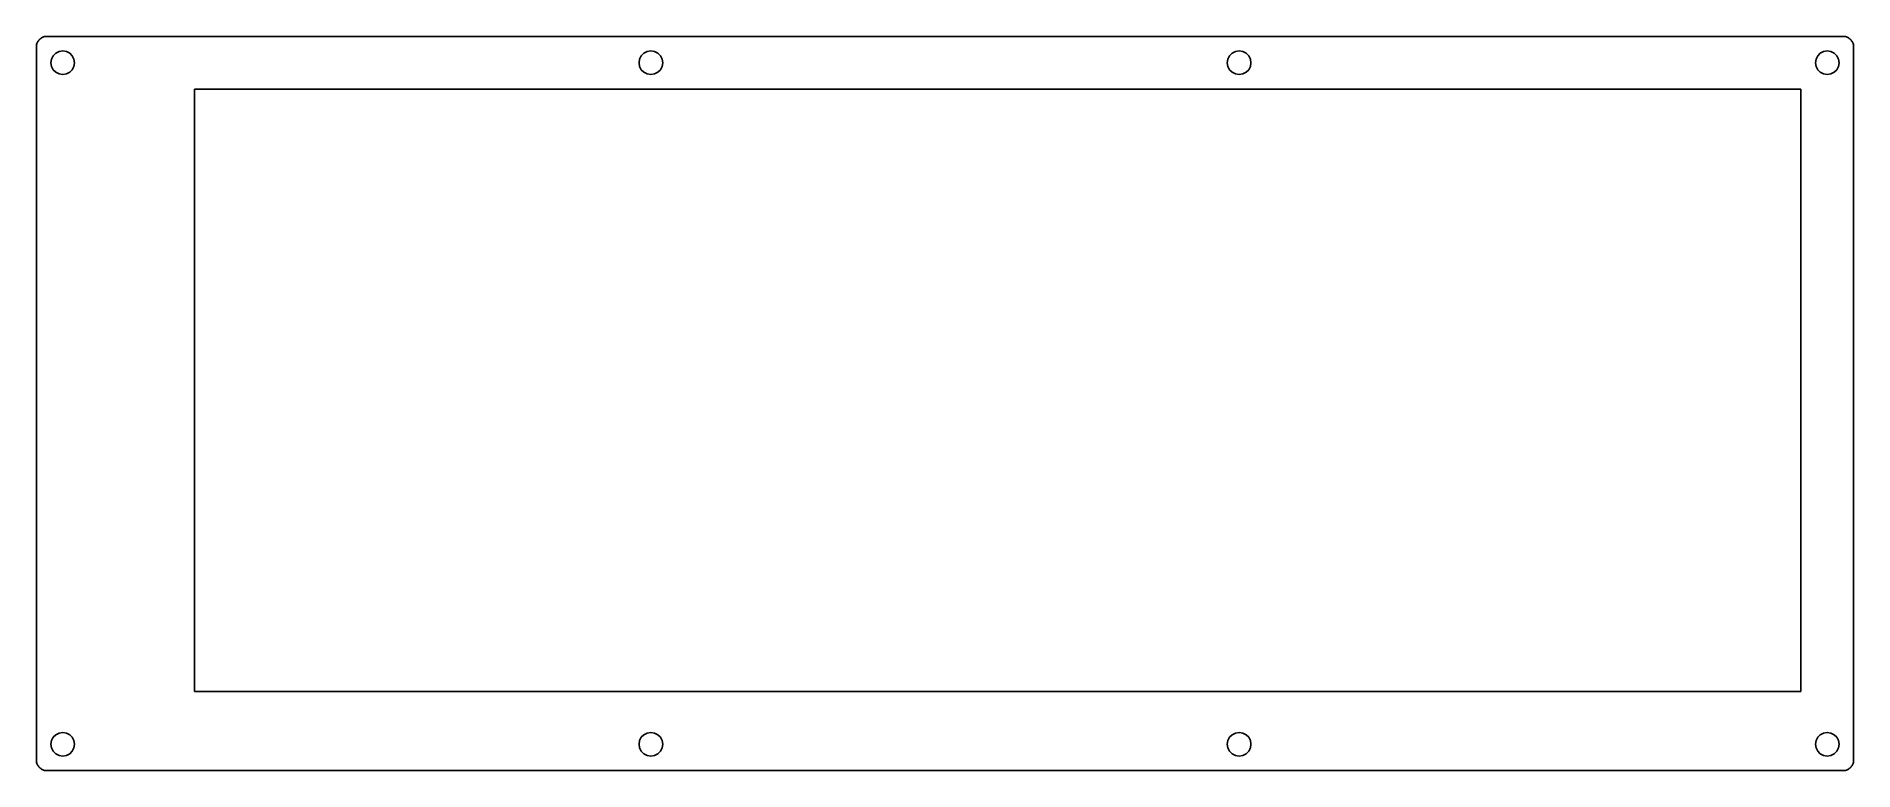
# Model space of a CAD drawing. Extents: x 0 to 345, y 0 to 140.
import ezdxf

# ---------------------------------------------------------------- set-up
doc = ezdxf.new("R2010")
doc.units = 0
doc.layers.get('0').update_dxf_attribs({"linetype": 'CONTINUOUS'})

msp = doc.modelspace()

# ---------------------------------------------------------------- linework, layer by layer
at = {"color": 0}
for p, q in [((0.119889, 137.918), (0.150206, 138.071)), ((0.150206, 138.071), (0.192925, 138.224)), ((0.192925, 138.224), (0.248047, 138.37)), ((0.248047, 138.37), (0.312815, 138.512)), ((0.312815, 138.512), (0.389985, 138.65)), ((0.389985, 138.65), (0.4768, 138.781)), ((0.4768, 138.781), (0.574643, 138.903)), ((0.574643, 138.903), (0.680752, 139.019)), ((0.680752, 139.019), (0.796505, 139.125)), ((0.796505, 139.125), (0.919152, 139.223)), ((0.919152, 139.223), (1.05006, 139.31)), ((1.05006, 139.31), (1.18787, 139.387)), ((1.18787, 139.387), (1.32981, 139.452)), ((1.32981, 139.452), (1.47588, 139.507)), ((1.47588, 139.507), (1.62884, 139.55)), ((1.62884, 139.55), (1.7818, 139.58)), ((1.7818, 139.58), (1.9389, 139.598)), ((1.9389, 139.598), (2.096, 139.605)), ((2.096, 139.605), (342.896, 139.605)), ((342.896, 139.605), (343.053, 139.598)), ((343.053, 139.598), (343.209, 139.58)), ((343.209, 139.58), (343.363, 139.55)), ((343.363, 139.55), (343.515, 139.507)), ((343.515, 139.507), (343.662, 139.452)), ((343.662, 139.452), (343.804, 139.387)), ((343.804, 139.387), (343.94, 139.31)), ((343.94, 139.31), (344.071, 139.223)), ((344.071, 139.223), (344.194, 139.125)), ((344.194, 139.125), (344.311, 139.019)), ((344.311, 139.019), (344.416, 138.903)), ((344.416, 138.903), (344.515, 138.781)), ((344.515, 138.781), (344.602, 138.65)), ((344.602, 138.65), (344.679, 138.512)), ((344.679, 138.512), (344.744, 138.37)), ((344.744, 138.37), (344.799, 138.224)), ((344.799, 138.224), (344.84, 138.071)), ((344.84, 138.071), (344.872, 137.918)), ((0.095085, 137.604), (0.101975, 137.761)), ((0.095085, 2.30408), (0.095085, 137.604)), ((0.101975, 137.761), (0.119889, 137.918)), ((2.95589, 135.3), (2.84565, 134.604)), ((2.84565, 134.604), (2.95589, 133.91)), ((3.27422, 135.927), (2.95589, 135.3)), ((3.77306, 136.426), (3.27422, 135.927)), ((4.40009, 136.744), (3.77306, 136.426)), ((5.09598, 136.854), (4.40009, 136.744)), ((5.79053, 136.744), (5.09598, 136.854)), ((6.41752, 136.426), (5.79053, 136.744)), ((6.91501, 135.927), (6.41752, 136.426)), ((7.2347, 135.3), (6.91501, 135.927)), ((7.34494, 134.604), (7.2347, 135.3)), ((7.2347, 133.91), (7.34494, 134.604)), ((114.555, 135.3), (114.446, 134.604)), ((114.446, 134.604), (114.555, 133.91)), ((114.876, 135.927), (114.555, 135.3)), ((115.372, 136.426), (114.876, 135.927)), ((116, 136.744), (115.372, 136.426)), ((116.695, 136.854), (116, 136.744)), ((117.391, 136.744), (116.695, 136.854)), ((118.018, 136.426), (117.391, 136.744)), ((118.515, 135.927), (118.018, 136.426)), ((118.835, 135.3), (118.515, 135.927)), ((118.945, 134.604), (118.835, 135.3)), ((118.835, 133.91), (118.945, 134.604)), ((226.155, 135.3), (226.045, 134.604)), ((226.045, 134.604), (226.155, 133.91)), ((226.475, 135.927), (226.155, 135.3)), ((226.974, 136.426), (226.475, 135.927)), ((227.601, 136.744), (226.974, 136.426)), ((228.296, 136.854), (227.601, 136.744)), ((228.99, 136.744), (228.296, 136.854)), ((229.618, 136.426), (228.99, 136.744)), ((230.116, 135.927), (229.618, 136.426)), ((230.436, 135.3), (230.116, 135.927)), ((230.546, 134.604), (230.436, 135.3)), ((230.436, 133.91), (230.546, 134.604)), ((337.757, 135.3), (337.647, 134.604)), ((337.647, 134.604), (337.757, 133.91)), ((338.075, 135.927), (337.757, 135.3)), ((338.573, 136.426), (338.075, 135.927)), ((339.2, 136.744), (338.573, 136.426)), ((339.896, 136.854), (339.2, 136.744)), ((340.592, 136.744), (339.896, 136.854)), ((341.219, 136.426), (340.592, 136.744)), ((341.716, 135.927), (341.219, 136.426)), ((342.036, 135.3), (341.716, 135.927)), ((342.146, 134.604), (342.036, 135.3)), ((342.036, 133.91), (342.146, 134.604)), ((344.872, 137.918), (344.89, 137.761)), ((344.89, 137.761), (344.897, 137.604)), ((344.897, 137.604), (344.897, 2.30408)), ((2.95589, 133.91), (3.27422, 133.283)), ((3.27422, 133.283), (3.77306, 132.785)), ((3.77306, 132.785), (4.40009, 132.465)), ((4.40009, 132.465), (5.09598, 132.355)), ((5.09598, 132.355), (5.79053, 132.465)), ((5.79053, 132.465), (6.41752, 132.785)), ((6.41752, 132.785), (6.91501, 133.283)), ((6.91501, 133.283), (7.2347, 133.91)), ((114.555, 133.91), (114.876, 133.283)), ((114.876, 133.283), (115.372, 132.785)), ((115.372, 132.785), (116, 132.465)), ((116, 132.465), (116.695, 132.355)), ((116.695, 132.355), (117.391, 132.465)), ((117.391, 132.465), (118.018, 132.785)), ((118.018, 132.785), (118.515, 133.283)), ((118.515, 133.283), (118.835, 133.91)), ((226.155, 133.91), (226.475, 133.283)), ((226.475, 133.283), (226.974, 132.785)), ((226.974, 132.785), (227.601, 132.465)), ((227.601, 132.465), (228.296, 132.355)), ((228.296, 132.355), (228.99, 132.465)), ((228.99, 132.465), (229.618, 132.785)), ((229.618, 132.785), (230.116, 133.283)), ((230.116, 133.283), (230.436, 133.91)), ((337.757, 133.91), (338.075, 133.283)), ((338.075, 133.283), (338.573, 132.785)), ((338.573, 132.785), (339.2, 132.465)), ((339.2, 132.465), (339.896, 132.355)), ((339.896, 132.355), (340.592, 132.465)), ((340.592, 132.465), (341.219, 132.785)), ((341.219, 132.785), (341.716, 133.283)), ((341.716, 133.283), (342.036, 133.91)), ((30.0936, 129.606), (30.0936, 91.5031)), ((334.897, 129.606), (30.0936, 129.606)), ((334.897, 15.3045), (334.897, 129.606)), ((30.0936, 91.5031), (30.095, 91.5031)), ((30.095, 91.5031), (30.095, 15.3045)), ((30.095, 15.3045), (334.897, 15.3045)), ((3.77306, 7.12445), (3.27422, 6.627)), ((4.40009, 7.44418), (3.77306, 7.12445)), ((5.09598, 7.55304), (4.40009, 7.44418)), ((5.79053, 7.44418), (5.09598, 7.55304)), ((6.41752, 7.12445), (5.79053, 7.44418)), ((6.91501, 6.627), (6.41752, 7.12445)), ((115.372, 7.12445), (114.876, 6.627)), ((116, 7.44418), (115.372, 7.12445)), ((116.695, 7.55304), (116, 7.44418)), ((117.391, 7.44418), (116.695, 7.55304)), ((118.018, 7.12445), (117.391, 7.44418)), ((118.515, 6.627), (118.018, 7.12445)), ((226.974, 7.12445), (226.475, 6.627)), ((227.601, 7.44418), (226.974, 7.12445)), ((228.296, 7.55304), (227.601, 7.44418)), ((228.99, 7.44418), (228.296, 7.55304)), ((229.618, 7.12445), (228.99, 7.44418)), ((230.116, 6.627), (229.618, 7.12445)), ((338.573, 7.12445), (338.075, 6.627)), ((339.2, 7.44418), (338.573, 7.12445)), ((339.896, 7.55304), (339.2, 7.44418)), ((340.592, 7.44418), (339.896, 7.55304)), ((341.219, 7.12445), (340.592, 7.44418)), ((341.716, 6.627), (341.219, 7.12445)), ((2.95589, 5.99997), (2.84565, 5.30408)), ((2.84565, 5.30408), (2.95589, 4.60816)), ((3.27422, 6.627), (2.95589, 5.99997)), ((2.95589, 4.60816), (3.27422, 3.98117)), ((3.27422, 3.98117), (3.77306, 3.48368)), ((3.77306, 3.48368), (4.40009, 3.16398)), ((5.79053, 3.16398), (6.41752, 3.48368)), ((6.41752, 3.48368), (6.91501, 3.98117)), ((7.2347, 5.99997), (6.91501, 6.627)), ((6.91501, 3.98117), (7.2347, 4.60816)), ((7.34494, 5.30408), (7.2347, 5.99997)), ((7.2347, 4.60816), (7.34494, 5.30408)), ((114.555, 5.99997), (114.446, 5.30408)), ((114.446, 5.30408), (114.555, 4.60816)), ((114.876, 6.627), (114.555, 5.99997)), ((114.555, 4.60816), (114.876, 3.98117)), ((114.876, 3.98117), (115.372, 3.48368)), ((115.372, 3.48368), (116, 3.16398)), ((117.391, 3.16398), (118.018, 3.48368)), ((118.018, 3.48368), (118.515, 3.98117)), ((118.835, 5.99997), (118.515, 6.627)), ((118.515, 3.98117), (118.835, 4.60816)), ((118.945, 5.30408), (118.835, 5.99997)), ((118.835, 4.60816), (118.945, 5.30408)), ((226.155, 5.99997), (226.045, 5.30408)), ((226.045, 5.30408), (226.155, 4.60816)), ((226.475, 6.627), (226.155, 5.99997)), ((226.155, 4.60816), (226.475, 3.98117)), ((226.475, 3.98117), (226.974, 3.48368)), ((226.974, 3.48368), (227.601, 3.16398)), ((228.99, 3.16398), (229.618, 3.48368)), ((229.618, 3.48368), (230.116, 3.98117)), ((230.436, 5.99997), (230.116, 6.627)), ((230.116, 3.98117), (230.436, 4.60816)), ((230.546, 5.30408), (230.436, 5.99997)), ((230.436, 4.60816), (230.546, 5.30408)), ((337.757, 5.99997), (337.647, 5.30408)), ((337.647, 5.30408), (337.757, 4.60816)), ((338.075, 6.627), (337.757, 5.99997)), ((337.757, 4.60816), (338.075, 3.98117)), ((338.075, 3.98117), (338.573, 3.48368)), ((338.573, 3.48368), (339.2, 3.16398)), ((340.592, 3.16398), (341.219, 3.48368)), ((341.219, 3.48368), (341.716, 3.98117)), ((342.036, 5.99997), (341.716, 6.627)), ((341.716, 3.98117), (342.036, 4.60816)), ((342.146, 5.30408), (342.036, 5.99997)), ((342.036, 4.60816), (342.146, 5.30408)), ((0.101975, 2.14698), (0.095085, 2.30408)), ((0.119889, 1.99126), (0.101975, 2.14698)), ((0.150206, 1.83692), (0.119889, 1.99126)), ((0.192925, 1.68534), (0.150206, 1.83692)), ((0.248047, 1.53789), (0.192925, 1.68534)), ((0.312815, 1.39595), (0.248047, 1.53789)), ((0.389985, 1.25953), (0.312815, 1.39595)), ((0.4768, 1.12861), (0.389985, 1.25953)), ((0.574643, 1.00597), (0.4768, 1.12861)), ((0.680752, 0.888834), (0.574643, 1.00597)), ((0.796505, 0.784105), (0.680752, 0.888834)), ((0.919152, 0.684886), (0.796505, 0.784105)), ((1.05006, 0.598068), (0.919152, 0.684886)), ((1.18787, 0.520898), (1.05006, 0.598068)), ((1.32981, 0.456131), (1.18787, 0.520898)), ((1.47588, 0.40101), (1.32981, 0.456131)), ((1.62884, 0.359668), (1.47588, 0.40101)), ((1.7818, 0.327973), (1.62884, 0.359668)), ((1.9389, 0.310059), (1.7818, 0.327973)), ((2.096, 0.303168), (1.9389, 0.310059)), ((342.896, 0.303168), (2.096, 0.303168)), ((4.40009, 3.16398), (5.09598, 3.05373)), ((5.09598, 3.05373), (5.79053, 3.16398)), ((116, 3.16398), (116.695, 3.05373)), ((116.695, 3.05373), (117.391, 3.16398)), ((227.601, 3.16398), (228.296, 3.05373)), ((228.296, 3.05373), (228.99, 3.16398)), ((339.2, 3.16398), (339.896, 3.05373)), ((339.896, 3.05373), (340.592, 3.16398)), ((343.053, 0.310059), (342.896, 0.303168)), ((343.209, 0.327973), (343.053, 0.310059)), ((343.363, 0.359668), (343.209, 0.327973)), ((343.515, 0.40101), (343.363, 0.359668)), ((343.662, 0.456131), (343.515, 0.40101)), ((343.804, 0.520898), (343.662, 0.456131)), ((343.94, 0.598068), (343.804, 0.520898)), ((344.071, 0.684886), (343.94, 0.598068)), ((344.194, 0.784105), (344.071, 0.684886)), ((344.311, 0.888834), (344.194, 0.784105)), ((344.416, 1.00597), (344.311, 0.888834)), ((344.515, 1.12861), (344.416, 1.00597)), ((344.602, 1.25953), (344.515, 1.12861)), ((344.679, 1.39595), (344.602, 1.25953)), ((344.744, 1.53789), (344.679, 1.39595)), ((344.799, 1.68534), (344.744, 1.53789)), ((344.84, 1.83692), (344.799, 1.68534)), ((344.872, 1.99126), (344.84, 1.83692)), ((344.89, 2.14698), (344.872, 1.99126)), ((344.897, 2.30408), (344.89, 2.14698))]:
    msp.add_line(p, q, dxfattribs=at)

doc.saveas('drawing.dxf')
